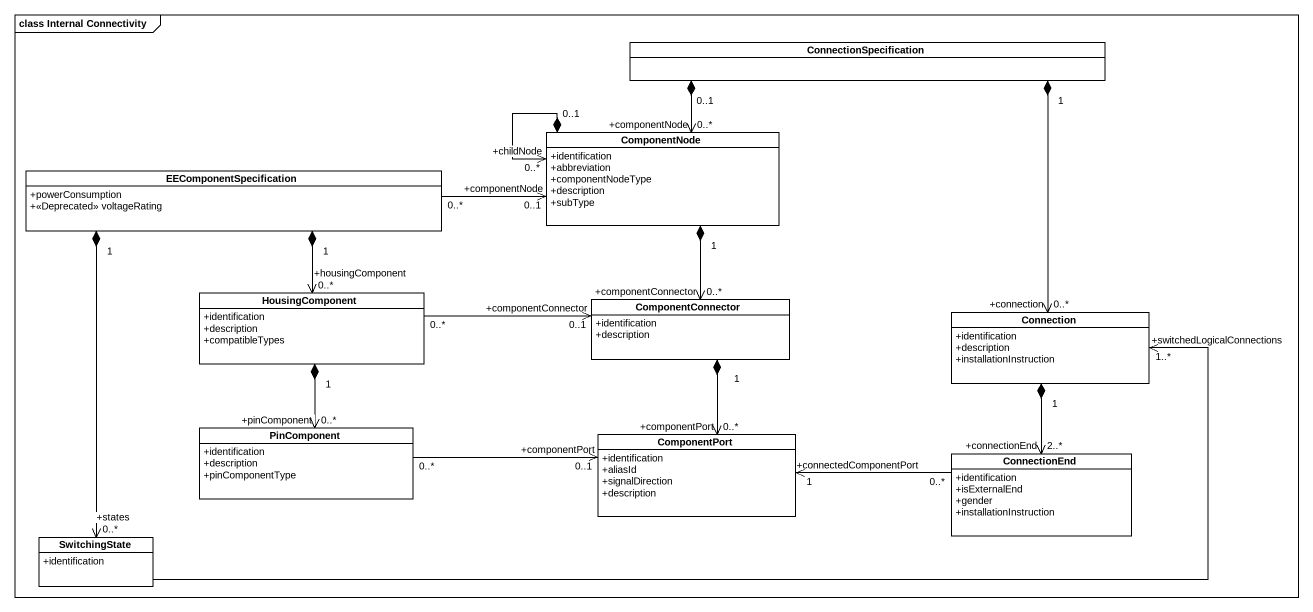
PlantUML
@startuml
mainframe class Internal Connectivity
hide circle
hide empty members
skinparam classAttributeIconSize 0
class ConnectionSpecification
class ComponentNode {
  +identification
  +abbreviation
  +componentNodeType
  +description
  +subType
}
class EEComponentSpecification {
  +powerConsumption
  +<<Deprecated>> voltageRating
}
class HousingComponent {
  +identification
  +description
  +compatibleTypes
}
class ComponentConnector {
  +identification
  +description
}
class Connection {
  +identification
  +description
  +installationInstruction
}
class PinComponent {
  +identification
  +description
  +pinComponentType
}
class ComponentPort {
  +identification
  +aliasId
  +signalDirection
  +description
}
class ConnectionEnd {
  +identification
  +isExternalEnd
  +gender
  +installationInstruction
}
class SwitchingState {
  +identification
}
ConnectionSpecification "0..1" *-left-> "+componentNode\n0..*" ComponentNode
ConnectionSpecification "1" *--> "+connection\n0..*" Connection
ComponentNode "0..1" *--> "+childNode\n0..*" ComponentNode
ComponentNode "1" *--> "+componentConnector\n0..*" ComponentConnector
EEComponentSpecification "0..*" -right-> "0..1\n+componentNode" ComponentNode
EEComponentSpecification "1" *--> "+housingComponent\n0..*" HousingComponent
EEComponentSpecification "1" *--> "+states\n0..*" SwitchingState
HousingComponent "0..*" -right-> "0..1\n+componentConnector" ComponentConnector
HousingComponent "1" *--> "+pinComponent\n0..*" PinComponent
ComponentConnector "1" *--> "+componentPort\n0..*" ComponentPort
Connection "1" *--> "+connectionEnd\n2..*" ConnectionEnd
PinComponent "0..*" -right-> "0..1\n+componentPort" ComponentPort
ConnectionEnd "0..*" -left-> "+connectedComponentPort\n1" ComponentPort
SwitchingState -right-> "+switchedLogicalConnections\n1..*" Connection
@enduml
